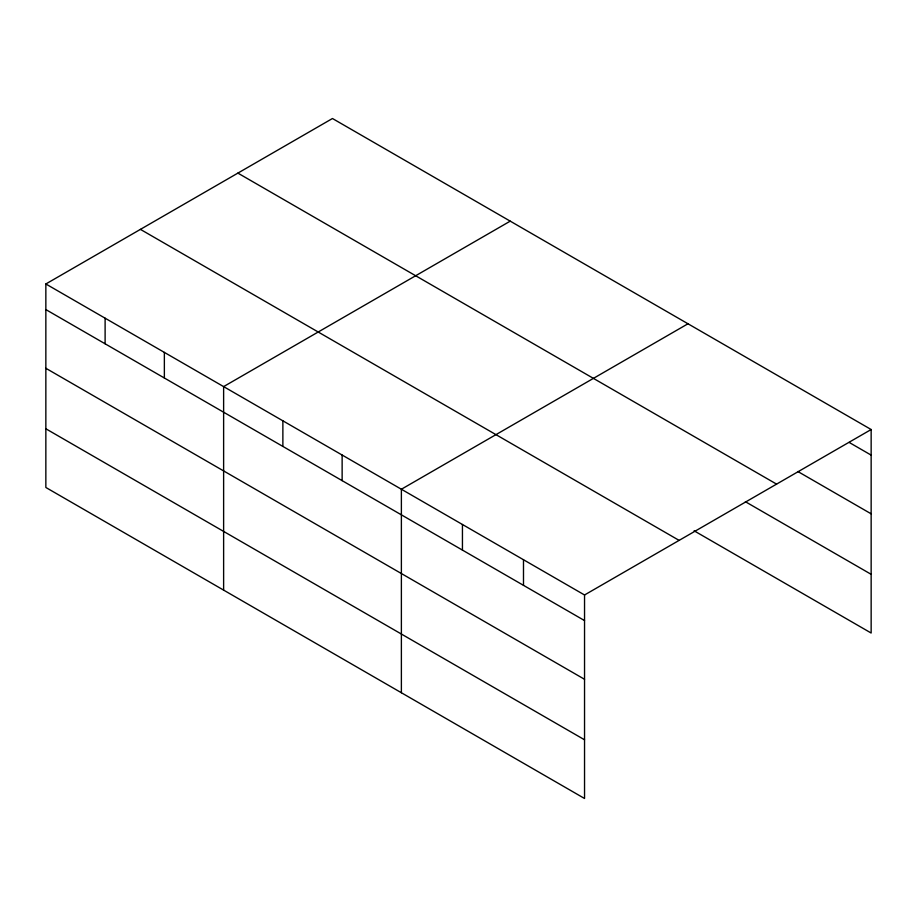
<?xml version="1.0" encoding="UTF-8"?>
<svg xmlns="http://www.w3.org/2000/svg" width="917" height="917" viewBox="0 0 917 917"><rect width="100%" height="100%" fill="white"/><g stroke="black" fill="none" stroke-linecap="round" stroke-linejoin="round"><path stroke-width="1.38" d="M45.85 283.972L584.542 594.984L584.542 798.489L45.85 487.477L45.85 283.972L332.458 118.511L871.15 429.523L871.15 633.028L694.1 530.805M510.23 221.146L223.622 386.607L223.622 590.112M687.991 323.77L401.382 489.242L401.382 692.748M584.542 594.984L871.15 429.523M849.176 442.43L871.15 455.119M797.893 471.533L871.15 513.829M237.881 173.107L776.573 484.119M745.383 501.702L871.15 574.317M140.427 229.376L679.119 540.388M45.85 309.579L584.542 620.591M45.85 368.279L584.542 679.291M45.85 428.778L584.542 739.79M523.492 559.737L523.492 585.344M462.443 524.49L462.443 550.085M342.133 455.038L342.133 480.634M282.872 420.823L282.872 446.419M164.361 352.403L164.361 377.999M105.111 318.188L105.111 343.783"/></g></svg>
